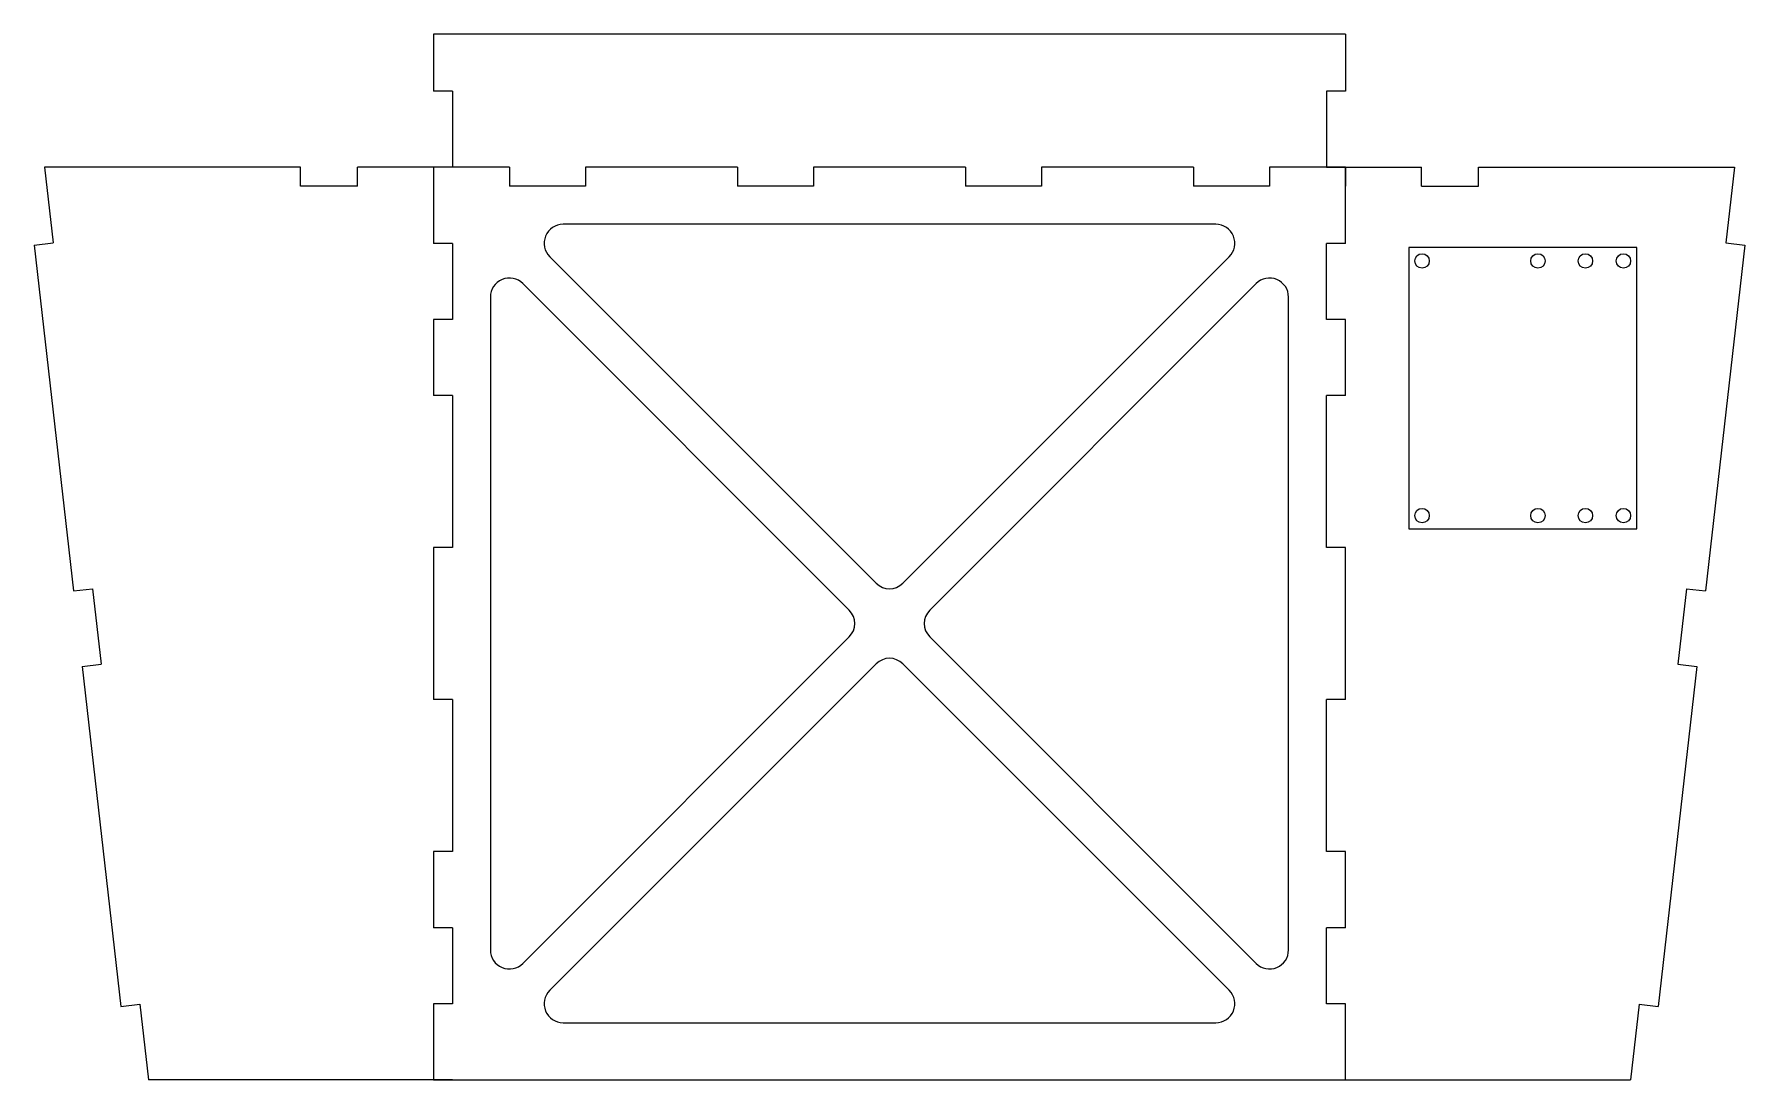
# Model space of a CAD drawing. Header units: inches. Extents: x 0 to 22.5, y 0 to 13.8.
import ezdxf

# ---------------------------------------------------------------- set-up
doc = ezdxf.new("R2010")
doc.units = ezdxf.units.IN
doc.header["$MEASUREMENT"] = 0
doc.layers.add('CAD', color=7, linetype='Continuous')

msp = doc.modelspace()

# ---------------------------------------------------------------- linework, layer by layer
at = {"layer": 'CAD', "linetype": 'Continuous'}
for p, q in [((17.252, 13.75), (5.252, 13.75)), ((5.252, 13.75), (5.252, 13)), ((17.252, 13.75), (17.252, 13)), ((5.502, 13), (5.252, 13)), ((5.502, 13), (5.502, 12)), ((17.002, 13), (17.002, 12)), ((17.252, 13), (17.002, 13)), ((0.135, 12), (0.248, 11.006)), ((3.502, 12), (0.135, 12)), ((3.502, 11.75), (3.502, 12)), ((5.502, 12), (4.252, 12)), ((4.252, 11.75), (4.252, 12)), ((5.252, 12), (5.252, 11)), ((6.252, 12), (5.252, 12)), ((5.252, 12), (5.252, 11.75)), ((6.252, 12), (6.252, 11.75)), ((7.252, 12), (7.252, 11.75)), ((9.252, 12), (7.252, 12)), ((9.252, 12), (9.252, 11.75)), ((10.252, 12), (10.252, 11.75)), ((12.252, 12), (10.252, 12)), ((12.252, 12), (12.252, 11.75)), ((13.252, 12), (13.252, 11.75)), ((15.252, 12), (13.252, 12)), ((15.252, 12), (15.252, 11.75)), ((17.252, 12), (16.252, 12)), ((16.252, 12), (16.252, 11.75)), ((17.002, 12), (18.252, 12)), ((17.252, 11), (17.252, 12)), ((17.252, 12), (17.252, 11.75)), ((18.252, 11.75), (18.252, 12)), ((19.002, 11.75), (19.002, 12)), ((19.002, 12), (22.369, 12)), ((22.369, 12), (22.256, 11.006)), ((4.252, 11.75), (3.502, 11.75)), ((7.252, 11.75), (6.252, 11.75)), ((10.252, 11.75), (9.252, 11.75)), ((13.252, 11.75), (12.252, 11.75)), ((16.252, 11.75), (15.252, 11.75)), ((18.252, 11.75), (19.002, 11.75)), ((15.545, 11.25), (6.959, 11.25)), ((0, 10.978), (0.248, 11.006)), ((0, 10.978), (0.518, 6.43)), ((5.502, 11), (5.252, 11)), ((5.502, 11), (5.502, 10)), ((6.783, 10.823), (11.075, 6.53)), ((11.429, 6.53), (15.722, 10.823)), ((17.252, 11), (17.002, 11)), ((17.002, 10), (17.002, 11)), ((21.083, 10.944), (18.083, 10.944)), ((18.083, 10.944), (18.083, 7.244)), ((21.083, 7.244), (21.083, 10.944)), ((22.504, 10.978), (21.986, 6.43)), ((22.256, 11.006), (22.504, 10.978)), ((6.429, 10.47), (10.722, 6.177)), ((11.783, 6.177), (16.075, 10.47)), ((6.002, 10.293), (6.002, 1.707)), ((16.502, 1.707), (16.502, 10.293)), ((5.502, 10), (5.252, 10)), ((5.252, 10), (5.252, 9)), ((17.252, 10), (17.002, 10)), ((17.252, 9), (17.252, 10)), ((5.502, 9), (5.252, 9)), ((5.502, 9), (5.502, 7)), ((17.252, 9), (17.002, 9)), ((17.002, 7), (17.002, 9)), ((18.083, 7.244), (21.083, 7.244)), ((5.502, 7), (5.252, 7)), ((5.252, 7), (5.252, 5)), ((17.252, 7), (17.002, 7)), ((17.252, 5), (17.252, 7)), ((0.518, 6.43), (0.767, 6.458)), ((0.767, 6.458), (0.88, 5.465)), ((21.738, 6.458), (21.625, 5.465)), ((21.738, 6.458), (21.986, 6.43)), ((6.429, 1.53), (10.722, 5.823)), ((11.783, 5.823), (16.075, 1.53)), ((0.631, 5.436), (0.88, 5.465)), ((0.631, 5.436), (1.141, 0.965)), ((6.783, 1.177), (11.075, 5.47)), ((11.429, 5.47), (15.722, 1.177)), ((21.873, 5.436), (21.364, 0.965)), ((21.625, 5.465), (21.873, 5.436)), ((5.502, 5), (5.252, 5)), ((5.502, 5), (5.502, 3)), ((17.252, 5), (17.002, 5)), ((17.002, 3), (17.002, 5)), ((5.502, 3), (5.252, 3)), ((5.252, 3), (5.252, 2)), ((17.252, 3), (17.002, 3)), ((17.252, 2), (17.252, 3)), ((5.502, 2), (5.252, 2)), ((5.502, 2), (5.502, 1)), ((17.002, 1), (17.002, 2)), ((17.252, 2), (17.002, 2)), ((1.141, 0.965), (1.389, 0.994)), ((1.389, 0.994), (1.502, 0)), ((5.502, 1), (5.252, 1)), ((5.252, 1), (5.252, 0)), ((17.252, 1), (17.002, 1)), ((17.252, 0), (17.252, 1)), ((21.115, 0.994), (21.002, 0)), ((21.115, 0.994), (21.364, 0.965)), ((6.959, 0.75), (15.545, 0.75)), ((5.502, 0), (1.502, 0)), ((5.252, 0), (17.252, 0)), ((17.002, 0), (21.002, 0))]:
    msp.add_line(p, q, dxfattribs=at)
for centre in [(18.258, 10.769), (19.783, 10.769), (20.408, 10.769), (20.408, 10.769), (20.908, 10.769), (18.258, 7.419), (19.783, 7.419), (20.408, 7.419), (20.908, 7.419)]:
    msp.add_circle(centre, 0.095, dxfattribs=at)
for centre, start, end in [((6.959, 11), 90, 225), ((15.545, 11), 315, 90), ((6.252, 10.293), 45, 180), ((16.252, 10.293), 0, 135), ((11.252, 6.707), 225, 315), ((10.545, 6), 315, 45), ((11.959, 6), 135, 225), ((11.252, 5.293), 45, 135), ((6.252, 1.707), 180, 315), ((16.252, 1.707), 225, 0), ((6.959, 1), 135, 270), ((15.545, 1), 270, 45)]:
    msp.add_arc(centre, 0.25, start, end, dxfattribs=at)

doc.saveas('drawing.dxf')
